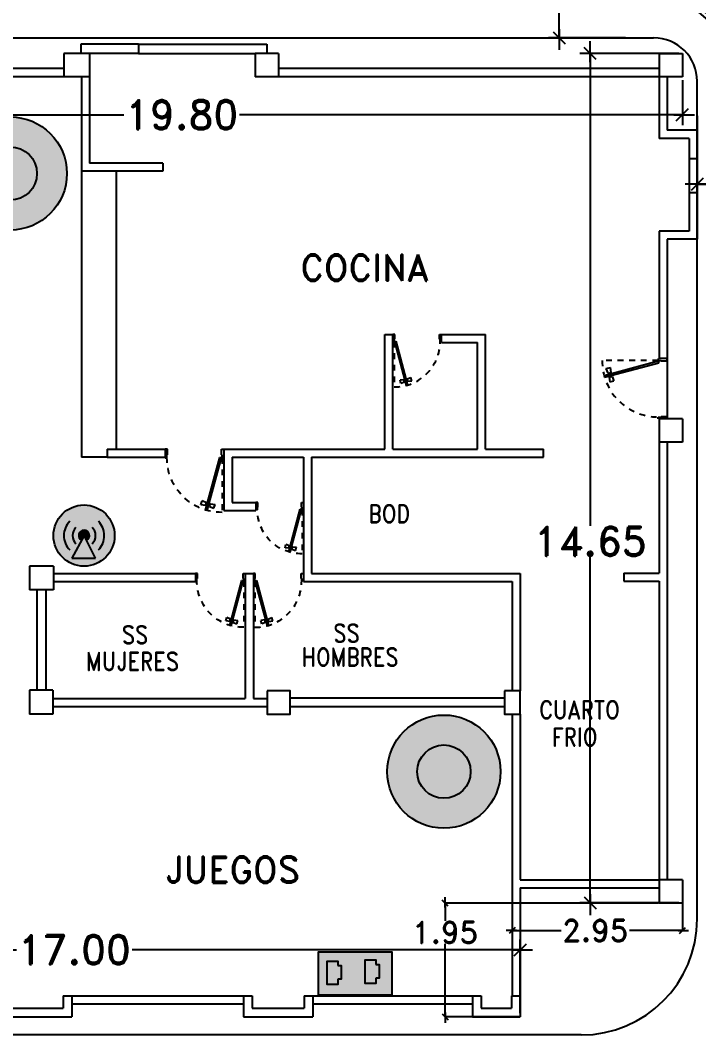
# Model space of a CAD drawing. Header units: millimetres. Extents: x 1590 to 1932, y -48 to 167.
# Drawn here: x 1705.44 to 1717.13, y -8.91 to 8.62 of the extents above; entities that cross this region are included whole.
import ezdxf

# ---------------------------------------------------------------- set-up
doc = ezdxf.new("R2010")
doc.units = ezdxf.units.MM
doc.header["$LTSCALE"] = 0.1
doc.header["$MEASUREMENT"] = 0
doc.header["$PDMODE"] = 35
doc.header["$PDSIZE"] = 0.75
doc.linetypes.add('HIDDEN2', pattern=[0.1875, 0.125, -0.0625])
doc.layers.get('0').update_dxf_attribs({"linetype": 'CONTINUOUS'})
doc.layers.get('DEFPOINTS').update_dxf_attribs({"linetype": 'CONTINUOUS'})
for name, color, linetype in [('ACCESSP02', 7, 'CONTINUOUS'), ('C-PRKG-CARS', 1, 'CONTINUOUS'), ('CALLES', 3, 'CONTINUOUS'), ('CAMARAS', 253, 'CONTINUOUS'), ('Eth2Salidas', 5, 'CONTINUOUS'), ('PARED', 4, 'CONTINUOUS'), ('TERRENO', 4, 'CONTINUOUS'), ('TEXT', 3, 'CONTINUOUS')]:
    doc.layers.add(name, color=color, linetype=linetype)
doc.styles.add('ROMAND', font='romand.shx')
doc.dimstyles.new('URBA', dxfattribs={"dimtxt": 20, "dimasz": 0.5, "dimexe": 1.25, "dimexo": 0.63, "dimgap": 0.63, "dimtad": 0, "dimtih": 1, "dimtoh": 1, "dimzin": 1, "dimdsep": 46, "dimtxsty": 'ROMAND', "dimcen": 2.5, "dimclrd": 1, "dimclre": 1, "dimclrt": 3, "dimadec": 0, "dimazin": 0, "dimtfac": 1, "dimtmove": 0, "dimatfit": 3, "dimfxl": 1, "dimtvp": 1, "dimtolj": 1, "dimtzin": 1, "dimarcsym": 0})

# ---------------------------------------------------------------- blocks, each defined once
blk = doc.blocks.new('02PCAR01')
at = {"color": 0, "linetype": 'ByBlock'}
for p, q in [((-138, 26.03), (-145, 26.03)), ((-112.52, 20.16), (-138, 26.03)), ((-136.91, 23.5), (-115.59, 19.26)), ((-122.94, 26.61), (-92.48, 26.84)), ((-109.29, 22.08), (-122.94, 26.61)), ((-89.35, 22.08), (-109.29, 22.08)), ((-89.35, 22.08), (-92.48, 26.84)), ((-90.39, 26.87), (-54.31, 27.32)), ((-87.23, 22.08), (-90.39, 26.87)), ((-67.5, 22.08), (-87.23, 22.08)), ((-54.31, 27.32), (-67.5, 22.08)), ((-48.33, 25.72), (-60.01, 22.2)), ((-6, 20.97), (-40, 15.97)), ((-112.51, -20.11), (-138, -25.97)), ((-136.91, -23.36), (-115.59, -19.12)), ((-6, -20.97), (-40, -15.97)), ((-138, -25.97), (-145, -25.97)), ((-109.29, -21.95), (-122.94, -26.47)), ((-122.94, -26.47), (-92.48, -26.7)), ((-89.35, -21.95), (-109.29, -21.95)), ((-89.35, -21.95), (-92.48, -26.7)), ((-87.23, -21.95), (-90.39, -26.73)), ((-90.39, -26.73), (-54.31, -27.18)), ((-67.5, -21.95), (-87.23, -21.95)), ((-54.31, -27.18), (-67.5, -21.95)), ((-48.33, -25.52), (-60.01, -22))]:
    blk.add_line(p, q, dxfattribs=at)
for centre, radius, start, end in [((-145.41, 25.94), 3.14, 92.11191, 173.48992), ((-77.24, -1914.33), 1944.6, 88.89024, 92.01225), ((-141.57, 24.61), 4.6, 94.39871, 147.52881), ((-30.02, -77.69), 108.31, 76.66075, 96.5655), ((-8.86, 25.33), 3.14, 17.81788, 78.39421), ((-5.75, 24.64), 3.14, 14.34517, 76.66075), ((110.89, 0.1), 260.73, 174.2342, 185.7658), ((111.89, 0.1), 258.76, 174.01419, 185.98581), ((-7.97, 0.1), 131.06, 169.68972, 190.31028), ((-59.14, 19.33), 3, 106.79837, 193.66308), ((-47.46, 22.85), 3, 31.14552, 106.79837), ((-87.12, 0.1), 48.72, 330.07742, 29.92258), ((-95.47, 0.91), 93.12, 343.03471, 15.81411), ((-111.75, 0.91), 111.76, 346.39761, 12.667), ((146.01, 0.1), 262.31, 175.79714, 184.20286), ((147.71, 0.1), 261.01, 175.59188, 184.44072), ((-142.7, 0.1), 82.75, 347.06832, 12.93168), ((-59.14, -19.13), 3, 166.33692, 253.20163), ((-145.41, -25.74), 3.14, 186.51008, 267.88809), ((-141.57, -24.41), 4.6, 212.47119, 265.60129), ((-47.46, -22.65), 3, 253.20163, 328.85448), ((-30.02, 77.89), 108.31, 263.4345, 283.11557), ((-9.37, -25.23), 3.14, 281.32486, 340.88258), ((-6.15, -24.54), 3.14, 283.11557, 344.59415), ((-77.24, 1914.53), 1944.6, 267.98775, 271.10976)]:
    blk.add_arc(centre, radius, start, end, dxfattribs=at)
blk = doc.blocks.new('UTP1$0$DIMBLOCK')
at = {"color": 1}
blk.add_line((-7.5, 0), (10.5, 0), dxfattribs=at)
at = {"color": 4}
blk.add_line((-5.25, -5.25), (5.25, 5.25), dxfattribs=at)
blk = doc.blocks.new('*D64')
at = {"color": 1, "linetype": 'Continuous', "lineweight": -2, "transparency": 16777216}
for p, q in [((1717.106, 6.97), (1717.106, 5.611)), ((1720.256, 6.97), (1720.256, 5.611)), ((1717.126, 5.791), (1717.887, 5.791)), ((1720.236, 5.791), (1719.474, 5.791))]:
    blk.add_line(p, q, dxfattribs=at)
at = {"layer": 'DEFPOINTS', "color": 0, "linetype": 'Continuous', "transparency": 16777216}
for p in [(1717.106, 7.033), (1720.256, 7.033), (1720.256, 5.791)]:
    blk.add_point(p, dxfattribs=at)
at = {"color": 1, "linetype": 'Continuous', "lineweight": -2, "transparency": 16777216, "xscale": 0.02, "yscale": 0.02, "zscale": 0.02, "rotation": 180}
blk.add_blockref('UTP1$0$DIMBLOCK', (1717.106, 5.791), dxfattribs=at)
at = {"color": 1, "linetype": 'Continuous', "lineweight": -2, "transparency": 16777216, "xscale": 0.02, "yscale": 0.02, "zscale": 0.02}
blk.add_blockref('UTP1$0$DIMBLOCK', (1720.256, 5.791), dxfattribs=at)
at = {"color": 3, "linetype": 'Continuous', "transparency": 16777216, "insert": (1718.681, 5.791), "char_height": 0.5, "attachment_point": 5, "style": 'ROMAND'}
blk.add_mtext('\\A1;3.15', dxfattribs=at)
blk = doc.blocks.new('*D242')
at = {"layer": 'CALLES', "color": 1, "linetype": 'Continuous', "transparency": 16777216}
for p, q in [((1715.871, 12.01), (1714.545, 12.01)), ((1714.725, 11.99), (1714.725, 10.794)), ((1714.725, 8.338), (1714.725, 10.254)), ((1715.871, 8.318), (1714.545, 8.318))]:
    blk.add_line(p, q, dxfattribs=at)
at = {"layer": 'DEFPOINTS', "color": 0, "linetype": 'Continuous', "transparency": 16777216}
for p in [(1715.933, 12.01), (1714.725, 8.318), (1715.933, 8.318)]:
    blk.add_point(p, dxfattribs=at)
at = {"layer": 'CALLES', "color": 1, "linetype": 'Continuous', "transparency": 16777216, "xscale": 0.02, "yscale": 0.02, "zscale": 0.02}
for p, rotation in [((1714.725, 12.01), 90), ((1714.725, 8.318), 270)]:
    blk.add_blockref('UTP1$0$DIMBLOCK', p, dxfattribs=dict(at, rotation=rotation))
at = {"layer": 'CALLES', "color": 3, "linetype": 'Continuous', "transparency": 16777216, "insert": (1714.725, 10.524), "char_height": 0.5, "attachment_point": 5, "style": 'ROMAND'}
blk.add_mtext('\\A1;3.70', dxfattribs=at)
blk = doc.blocks.new('P-GIRO-D')
at = {"color": 2}
for p, q in [((-0.281, 1.048), (-0.31, 1.041)), ((-0.31, 1.041), (-0.069, 0.142)), ((-0.281, 1.048), (-0.04, 0.15)), ((-0.31, 0.963), (-0.389, 0.952)), ((-0.389, 0.952), (-0.371, 0.884)), ((-0.297, 0.915), (-0.371, 0.884)), ((-0.31, 0.963), (-0.297, 0.915)), ((-0.288, 0.958), (-0.307, 0.953)), ((-0.28, 0.929), (-0.299, 0.924)), ((-0.239, 0.971), (-0.259, 0.966)), ((-0.232, 0.942), (-0.251, 0.937)), ((-0.242, 0.981), (-0.167, 1.011)), ((-0.242, 0.981), (-0.229, 0.933)), ((-0.229, 0.933), (-0.149, 0.944)), ((-0.167, 1.011), (-0.149, 0.944)), ((-1, 0.15), (-0.97, 0.15)), ((-0.96, 0), (-1, 0)), ((-0.97, 0.15), (-0.97, 0.1)), ((-0.97, 0.1), (-0.96, 0.1)), ((-0.96, 0.1), (-0.96, 0)), ((-0.04, 0.15), (-0.069, 0.142)), ((-0.04, 0.1), (-0.04, 0)), ((-0.03, 0.1), (-0.04, 0.1)), ((-0.04, 0), (0, 0)), ((-0.03, 0.15), (-0.03, 0.1)), ((0, 0.15), (-0.03, 0.15))]:
    blk.add_line(p, q, dxfattribs=at)
at = {"color": 1, "linetype": 'HIDDEN2'}
blk.add_line((-0.03, 0.15), (-0.03, 1.08), dxfattribs=at)
blk.add_arc((-0.04, 0.15), 0.93, 89.3839, 180, dxfattribs=at)
blk = doc.blocks.new('*D340')
at = {"color": 1, "linetype": 'Continuous', "transparency": 16777216}
for p, q in [((1697.066, 7.584), (1697.066, 6.81)), ((1716.851, 7.584), (1716.851, 6.81)), ((1697.086, 6.99), (1707.221, 6.99)), ((1716.831, 6.99), (1709.214, 6.99))]:
    blk.add_line(p, q, dxfattribs=at)
at = {"layer": 'DEFPOINTS', "color": 0, "linetype": 'Continuous', "transparency": 16777216}
for p in [(1697.066, 7.647), (1716.851, 7.647), (1716.851, 6.99)]:
    blk.add_point(p, dxfattribs=at)
at = {"color": 1, "linetype": 'Continuous', "transparency": 16777216, "xscale": 0.02, "yscale": 0.02, "zscale": 0.02, "rotation": 180}
blk.add_blockref('UTP1$0$DIMBLOCK', (1697.066, 6.99), dxfattribs=at)
at = {"color": 1, "linetype": 'Continuous', "transparency": 16777216, "xscale": 0.02, "yscale": 0.02, "zscale": 0.02}
blk.add_blockref('UTP1$0$DIMBLOCK', (1716.851, 6.99), dxfattribs=at)
at = {"color": 3, "linetype": 'Continuous', "transparency": 16777216, "insert": (1708.218, 6.99), "char_height": 0.5, "attachment_point": 5, "style": 'ROMAND'}
blk.add_mtext('\\A1;19.80', dxfattribs=at)
blk = doc.blocks.new('*D342')
at = {"color": 1, "linetype": 'Continuous', "transparency": 16777216}
for p, q in [((1716.788, 8.047), (1715.081, 8.047)), ((1715.261, 8.027), (1715.261, -0.099)), ((1715.261, -6.586), (1715.261, -0.639)), ((1716.788, -6.606), (1715.081, -6.606))]:
    blk.add_line(p, q, dxfattribs=at)
at = {"layer": 'DEFPOINTS', "color": 0, "linetype": 'Continuous', "transparency": 16777216}
for p in [(1716.851, 8.047), (1715.261, -6.606), (1716.851, -6.606)]:
    blk.add_point(p, dxfattribs=at)
at = {"color": 1, "linetype": 'Continuous', "transparency": 16777216, "xscale": 0.02, "yscale": 0.02, "zscale": 0.02}
for p, rotation in [((1715.261, 8.047), 90), ((1715.261, -6.606), 270)]:
    blk.add_blockref('UTP1$0$DIMBLOCK', p, dxfattribs=dict(at, rotation=rotation))
at = {"color": 3, "linetype": 'Continuous', "transparency": 16777216, "insert": (1715.261, -0.369), "char_height": 0.5, "attachment_point": 5, "style": 'ROMAND'}
blk.add_mtext('\\A1;14.65', dxfattribs=at)
blk = doc.blocks.new('*D343')
at = {"color": 1, "linetype": 'Continuous', "transparency": 16777216}
for p, q in [((1697.066, -8.556), (1697.066, -7.235)), ((1714.056, -8.511), (1714.056, -7.235)), ((1697.086, -7.415), (1705.37, -7.415)), ((1714.036, -7.415), (1707.362, -7.415))]:
    blk.add_line(p, q, dxfattribs=at)
at = {"layer": 'DEFPOINTS', "color": 0, "linetype": 'Continuous', "transparency": 16777216}
for p in [(1714.056, -7.415), (1714.056, -8.573), (1697.066, -8.618)]:
    blk.add_point(p, dxfattribs=at)
at = {"color": 1, "linetype": 'Continuous', "transparency": 16777216, "xscale": 0.02, "yscale": 0.02, "zscale": 0.02, "rotation": 180}
blk.add_blockref('UTP1$0$DIMBLOCK', (1697.066, -7.415), dxfattribs=at)
at = {"color": 1, "linetype": 'Continuous', "transparency": 16777216, "xscale": 0.02, "yscale": 0.02, "zscale": 0.02}
blk.add_blockref('UTP1$0$DIMBLOCK', (1714.056, -7.415), dxfattribs=at)
at = {"color": 3, "linetype": 'Continuous', "transparency": 16777216, "insert": (1706.366, -7.415), "char_height": 0.5, "attachment_point": 5, "style": 'ROMAND'}
blk.add_mtext('\\A1;17.00', dxfattribs=at)
blk = doc.blocks.new('*D344')
at = {"layer": 'CALLES', "color": 1, "linetype": 'Continuous', "transparency": 16777216}
for p, q in [((1713.916, -6.216), (1713.916, -7.093)), ((1716.851, -6.216), (1716.851, -7.093)), ((1713.926, -7.083), (1714.758, -7.083)), ((1716.841, -7.083), (1715.939, -7.083))]:
    blk.add_line(p, q, dxfattribs=at)
at = {"layer": 'DEFPOINTS', "color": 0, "linetype": 'Continuous', "transparency": 16777216}
for p in [(1713.916, -6.206), (1716.851, -6.206), (1713.916, -7.083)]:
    blk.add_point(p, dxfattribs=at)
at = {"layer": 'CALLES', "color": 1, "linetype": 'Continuous', "transparency": 16777216, "xscale": 0.01, "yscale": 0.01, "zscale": 0.01, "rotation": 180}
blk.add_blockref('UTP1$0$DIMBLOCK', (1713.916, -7.083), dxfattribs=at)
at = {"layer": 'CALLES', "color": 1, "linetype": 'Continuous', "transparency": 16777216, "xscale": 0.01, "yscale": 0.01, "zscale": 0.01}
blk.add_blockref('UTP1$0$DIMBLOCK', (1716.851, -7.083), dxfattribs=at)
at = {"layer": 'CALLES', "color": 2, "linetype": 'Continuous', "transparency": 16777216, "insert": (1715.349, -7.083), "char_height": 0.375, "attachment_point": 5, "style": 'ROMAND'}
blk.add_mtext('\\A1;2.95', dxfattribs=at)
blk = doc.blocks.new('*D345')
at = {"layer": 'CALLES', "color": 1, "linetype": 'Continuous', "transparency": 16777216}
for p, q in [((1716.441, -6.611), (1712.75, -6.611)), ((1712.76, -6.621), (1712.76, -6.918)), ((1712.76, -8.563), (1712.76, -7.313)), ((1714.046, -8.573), (1712.75, -8.573))]:
    blk.add_line(p, q, dxfattribs=at)
at = {"layer": 'DEFPOINTS', "color": 0, "linetype": 'Continuous', "transparency": 16777216}
for p in [(1716.451, -6.611), (1712.76, -8.573), (1714.056, -8.573)]:
    blk.add_point(p, dxfattribs=at)
at = {"layer": 'CALLES', "color": 1, "linetype": 'Continuous', "transparency": 16777216, "xscale": 0.01, "yscale": 0.01, "zscale": 0.01}
for p, rotation in [((1712.76, -6.611), 90), ((1712.76, -8.573), 270)]:
    blk.add_blockref('UTP1$0$DIMBLOCK', p, dxfattribs=dict(at, rotation=rotation))
at = {"layer": 'CALLES', "color": 2, "linetype": 'Continuous', "transparency": 16777216, "insert": (1712.76, -7.116), "char_height": 0.375, "attachment_point": 5, "style": 'ROMAND'}
blk.add_mtext('\\A1;1.95', dxfattribs=at)
blk = doc.blocks.new('dosSALIDAS')
at = {"layer": 'Eth2Salidas', "linetype": 'Continuous'}
h = blk.add_hatch(color=0, dxfattribs=at)
h.dxf.hatch_style = 1
h.paths.add_polyline_path([(0.3251, 0), (0, 0), (0, -0.5502), (0.3251, -0.5502)])
h.paths.add_polyline_path([(0.1197, -0.1706), (0.1197, -0.1458), (0.079, -0.1458), (0.079, -0.0653), (0.2552, -0.0653), (0.2552, -0.1458), (0.2216, -0.1458), (0.2216, -0.1706)], flags=16)
h.paths.add_polyline_path([(0.2637, -0.3509), (0.2637, -0.4314), (0.23, -0.4314), (0.23, -0.4562), (0.1282, -0.4562), (0.1282, -0.4314), (0.0874, -0.4314), (0.0874, -0.3509)], flags=16)
h = blk.add_hatch(color=256, dxfattribs=at)
h.dxf.hatch_style = 1
h.paths.add_polyline_path([(0.2216, -0.1706), (0.2216, -0.1458), (0.2552, -0.1458), (0.2552, -0.0653), (0.079, -0.0653), (0.079, -0.1458), (0.1197, -0.1458), (0.1197, -0.1706)])
h = blk.add_hatch(color=256, dxfattribs=at)
h.dxf.hatch_style = 1
h.paths.add_polyline_path([(0.23, -0.4562), (0.23, -0.4314), (0.2637, -0.4314), (0.2637, -0.3509), (0.0874, -0.3509), (0.0874, -0.4314), (0.1282, -0.4314), (0.1282, -0.4562)])
at = {"layer": 'Eth2Salidas', "color": 18, "linetype": 'Continuous', "true_color": 0x000000}
blk.add_lwpolyline([(0, 0), (0.3251, 0), (0.3251, -0.5502), (0, -0.5502)], close=True, dxfattribs=at)
for points in [[(0.1197, -0.1458), (0.079, -0.1458), (0.079, -0.0653), (0.2552, -0.0653), (0.2552, -0.1458), (0.2216, -0.1458)], [(0.2216, -0.1458), (0.2216, -0.1706), (0.1197, -0.1706), (0.1197, -0.1458)], [(0.1282, -0.4314), (0.0874, -0.4314), (0.0874, -0.3509), (0.2637, -0.3509), (0.2637, -0.4314), (0.23, -0.4314)], [(0.23, -0.4314), (0.23, -0.4562), (0.1282, -0.4562), (0.1282, -0.4314)]]:
    blk.add_lwpolyline(points, dxfattribs=at)
blk = doc.blocks.new('cams')
at = {"layer": 'CAMARAS', "linetype": 'Continuous', "true_color": 0xffffff}
h = blk.add_hatch(color=7, dxfattribs=at)
h.dxf.hatch_style = 1
h.paths.add_polyline_path([(-0.977, 0, 1), (0.977, 0, 1)])
h.paths.add_polyline_path([(0.46, 0, -1), (-0.46, 0, -1)], flags=16)
at = {"layer": 'CAMARAS', "linetype": 'Continuous', "true_color": 0x939598}
h = blk.add_hatch(color=252, dxfattribs=at)
h.dxf.hatch_style = 1
h.paths.add_polyline_path([(-0.46, 0, 1), (0.46, 0, 1)])
at = {"layer": 'CAMARAS', "color": 0, "linetype": 'Continuous'}
for radius in [0.977, 0.977, 0.977, 0.46]:
    blk.add_circle((0, 0), radius, dxfattribs=at)
blk = doc.blocks.new('PuntoAcceso02')
at = {"layer": 'ACCESSP02', "linetype": 'Continuous'}
h = blk.add_hatch(color=256, dxfattribs=at)
h.set_gradient(color1=(237, 31, 36), color2=(247, 171, 174))
h.paths.add_polyline_path([(-0.528, 0, 1), (0.528, 0, 1)])
h.paths.add_polyline_path([(0.042, -0.082), (0.2, -0.388), (-0.209, -0.39), (-0.043, -0.081, -4.049664)], flags=16)
h = blk.add_hatch(color=256, dxfattribs=at)
h.set_gradient(color1=(247, 171, 174), color2=(247, 171, 174))
h.paths.add_polyline_path([(-0.209, -0.39), (0.2, -0.388), (0, 0)])
h = blk.add_hatch(color=256, dxfattribs=at)
h.set_gradient(color1=(153, 27, 30), color2=(237, 31, 36))
h.paths.add_polyline_path([(0, 0), (0.042, -0.082, 4.049664), (-0.043, -0.081)])
at = {"layer": 'ACCESSP02', "color": 18, "linetype": 'Continuous', "true_color": 0x000000}
for p, q in [((0, 0), (-0.209, -0.39)), ((0.2, -0.388), (0, 0)), ((-0.209, -0.39), (0.2, -0.388))]:
    blk.add_line(p, q, dxfattribs=at)
blk.add_circle((0, 0), 0.528, dxfattribs=at)
for radius, start, end in [(0.349, 134.9548, 225.0265), (0.349, 314.9548, 45.0265), (0.199, 134.9548, 225.0265), (0.092, 297.3127, 241.8295), (0.199, 314.9548, 45.0265)]:
    blk.add_arc((0, 0), radius, start, end, dxfattribs=at)

msp = doc.modelspace()

# ---------------------------------------------------------------- linework, layer by layer
at = {"color": 4}
for p, q in [((1707.4705, 8.2067), (1706.4805, 8.2067)), ((1706.4805, 8.2067), (1706.4805, 8.0467)), ((1707.4705, 8.2067), (1707.4705, 8.0467)), ((1707.4705, 8.0467), (1706.6305, 8.0467)), ((1706.1855, 7.7867), (1702.0955, 7.7867)), ((1716.4505, 7.7867), (1709.8855, 7.7867)), ((1706.1855, 7.6467), (1702.0955, 7.6467)), ((1706.4905, 7.6467), (1706.4905, 6.0167)), ((1706.6305, 7.6467), (1706.6305, 6.1567)), ((1716.4505, 7.6467), (1709.8855, 7.6467)), ((1716.4505, 7.6467), (1716.4505, 6.5817)), ((1716.5905, 7.6467), (1716.5905, 6.7217)), ((1717.1055, 6.7217), (1716.5905, 6.7217)), ((1717.1055, 6.7217), (1717.1055, 6.2317)), ((1716.9655, 6.5817), (1716.4505, 6.5817)), ((1716.9655, 6.5817), (1716.9655, 6.2317)), ((1707.8905, 6.1567), (1706.6305, 6.1567)), ((1707.8905, 6.1567), (1707.8905, 6.0167)), ((1717.1055, 6.2317), (1716.9655, 6.2317)), ((1707.8905, 6.0167), (1706.4905, 6.0167)), ((1716.9655, 5.6442), (1716.9655, 4.9842)), ((1717.1055, 5.6442), (1716.9655, 5.6442)), ((1717.1055, 5.6442), (1717.1055, 4.8442)), ((1716.9655, 4.9842), (1716.4505, 4.9842)), ((1716.4505, 4.9842), (1716.4505, 2.7842)), ((1717.1055, 4.8442), (1716.5905, 4.8442)), ((1716.5905, 4.8442), (1716.5905, 2.7842)), ((1711.718, 3.2017), (1711.858, 3.2017)), ((1711.718, 1.2217), (1711.718, 3.2017)), ((1711.858, 1.2217), (1711.858, 3.2017)), ((1712.698, 3.2017), (1713.458, 3.2017)), ((1712.698, 3.0617), (1712.698, 3.2017)), ((1713.458, 1.2217), (1713.458, 3.2017)), ((1712.698, 3.0617), (1713.318, 3.0617)), ((1713.318, 1.2217), (1713.318, 3.0617)), ((1716.5905, 2.7842), (1716.4505, 2.7842)), ((1716.4505, 1.3442), (1716.4505, -0.9158)), ((1716.5905, 1.3442), (1716.5905, -6.2058)), ((1706.933, 1.2217), (1707.933, 1.2217)), ((1706.933, 1.2217), (1706.933, 1.0817)), ((1706.933, 1.0817), (1707.933, 1.0817)), ((1707.933, 1.2217), (1707.933, 1.0817)), ((1708.943, 1.2217), (1708.943, 0.1617)), ((1708.943, 1.2217), (1711.718, 1.2217)), ((1709.088, 1.0817), (1709.088, 0.3017)), ((1709.088, 1.0817), (1710.318, 1.0817)), ((1710.318, 1.0817), (1710.318, -1.0633)), ((1710.458, 1.0817), (1710.458, -0.9233)), ((1710.458, 1.0817), (1714.458, 1.0817)), ((1711.858, 1.2217), (1713.318, 1.2217)), ((1713.458, 1.2217), (1714.458, 1.2217)), ((1714.458, 1.0817), (1714.458, 1.2217)), ((1709.088, 0.3017), (1709.498, 0.3017)), ((1709.498, 0.3017), (1709.498, 0.1617)), ((1708.943, 0.1617), (1709.498, 0.1617)), ((1706.0055, -0.9233), (1708.453, -0.9233)), ((1708.453, -0.9233), (1708.453, -1.0633)), ((1709.313, -0.9233), (1709.453, -0.9233)), ((1709.313, -0.9233), (1709.313, -3.0783)), ((1709.453, -0.9233), (1709.453, -3.0783)), ((1710.458, -0.9233), (1714.0555, -0.9233)), ((1714.0555, -0.9233), (1714.0555, -2.9483)), ((1715.843, -0.9158), (1716.4505, -0.9158)), ((1715.843, -0.9158), (1715.843, -1.0558)), ((1705.7255, -2.9383), (1705.7255, -1.2083)), ((1705.8755, -1.2083), (1705.8755, -2.9383)), ((1706.0055, -1.0633), (1708.453, -1.0633)), ((1710.318, -1.0633), (1713.9155, -1.0633)), ((1713.9155, -1.0633), (1713.9155, -2.9483)), ((1715.843, -1.0558), (1716.4505, -1.0558)), ((1716.4505, -1.0558), (1716.4505, -6.2058)), ((1705.9955, -3.0783), (1709.313, -3.0783)), ((1709.453, -3.0783), (1709.6905, -3.0783)), ((1710.0905, -3.0683), (1713.7855, -3.0683)), ((1705.9955, -3.2183), (1709.6905, -3.2183)), ((1710.0905, -3.2183), (1713.7855, -3.2183)), ((1713.9155, -3.3483), (1713.9155, -8.2083)), ((1714.0555, -3.3483), (1714.0555, -6.2058)), ((1714.0555, -6.2058), (1716.4505, -6.2058)), ((1714.0555, -6.3458), (1714.0555, -8.2083)), ((1714.0555, -6.3458), (1716.4505, -6.3458)), ((1706.3255, -8.2083), (1709.2805, -8.2083)), ((1710.4805, -8.2083), (1713.2305, -8.2083)), ((1706.3255, -8.3483), (1709.2805, -8.3483)), ((1710.4805, -8.3483), (1713.2305, -8.3483))]:
    msp.add_line(p, q, dxfattribs=at)
at = {"color": 3}
for p, q in [((1707.4705, 8.2067), (1709.6855, 8.2067)), ((1709.6855, 8.2067), (1709.6855, 8.0467)), ((1707.4705, 8.0467), (1709.4855, 8.0467)), ((1716.9655, 6.2317), (1716.9655, 5.6442)), ((1717.1055, 6.2317), (1717.1055, 5.6442))]:
    msp.add_line(p, q, dxfattribs=at)
at = {"color": 6}
for p, q in [((1706.6305, 8.0467), (1706.1855, 8.0467)), ((1706.1855, 8.0467), (1706.1855, 7.6467)), ((1706.6305, 8.0467), (1706.6305, 7.6467)), ((1709.4855, 8.0467), (1709.4855, 7.6467)), ((1709.8855, 8.0467), (1709.4855, 8.0467)), ((1709.8855, 8.0467), (1709.8855, 7.6467)), ((1716.4505, 8.0467), (1716.8505, 8.0467)), ((1716.4505, 8.0467), (1716.4505, 7.6467)), ((1716.8505, 8.0467), (1716.8505, 7.6467)), ((1706.6305, 7.6467), (1706.1855, 7.6467)), ((1709.8855, 7.6467), (1709.4855, 7.6467)), ((1716.8505, 7.6467), (1716.4505, 7.6467)), ((1716.4505, 1.7442), (1716.4505, 1.3442)), ((1716.8505, 1.7442), (1716.4505, 1.7442)), ((1716.8505, 1.7442), (1716.8505, 1.3442)), ((1716.8505, 1.3442), (1716.4505, 1.3442)), ((1705.5955, -0.7983), (1705.5955, -1.2083)), ((1706.0055, -0.7983), (1705.5955, -0.7983)), ((1706.0055, -0.7983), (1706.0055, -1.2083)), ((1706.0055, -1.2083), (1705.5955, -1.2083)), ((1705.9955, -2.9383), (1705.5955, -2.9383)), ((1705.5955, -2.9383), (1705.5955, -3.3483)), ((1705.9955, -2.9383), (1705.9955, -3.3483)), ((1705.9955, -3.3483), (1705.5955, -3.3483)), ((1716.4505, -6.2058), (1716.4505, -6.6108)), ((1716.8505, -6.2058), (1716.4505, -6.2058)), ((1716.8505, -6.2058), (1716.8505, -6.6108)), ((1716.8505, -6.6108), (1716.4505, -6.6108)), ((1706.1755, -8.2083), (1706.3255, -8.2083)), ((1706.1755, -8.2083), (1706.1755, -8.4233)), ((1706.3255, -8.2083), (1706.3255, -8.5733)), ((1709.2805, -8.2083), (1709.4305, -8.2083)), ((1709.2805, -8.2083), (1709.2805, -8.5733)), ((1709.4305, -8.2083), (1709.4305, -8.4233)), ((1710.3305, -8.2083), (1710.3305, -8.4233)), ((1710.3305, -8.2083), (1710.4805, -8.2083)), ((1710.4805, -8.2083), (1710.4805, -8.5733)), ((1713.2305, -8.2083), (1713.3805, -8.2083)), ((1713.2305, -8.2083), (1713.2305, -8.5733)), ((1713.3805, -8.2083), (1713.3805, -8.4233)), ((1713.9055, -8.2083), (1713.9055, -8.4233)), ((1713.9055, -8.2083), (1714.0555, -8.2083)), ((1714.0555, -8.2083), (1714.0555, -8.5733)), ((1705.1255, -8.5733), (1706.3255, -8.5733)), ((1705.2755, -8.4233), (1706.1755, -8.4233)), ((1709.2805, -8.5733), (1710.4805, -8.5733)), ((1709.4305, -8.4233), (1710.3305, -8.4233)), ((1713.2305, -8.5733), (1714.0555, -8.5733)), ((1713.3805, -8.4233), (1713.9055, -8.4233))]:
    msp.add_line(p, q, dxfattribs=at)
at = {"color": 2, "linetype": 'Continuous'}
for p, q in [((1706.4905, 6.0167), (1706.4905, 1.0817)), ((1707.0905, 6.0167), (1707.0905, 1.2217)), ((1716.5905, 2.7842), (1716.5905, 1.7442)), ((1706.933, 1.0817), (1706.4905, 1.0817))]:
    msp.add_line(p, q, dxfattribs=at)
at = {"color": 6}
for points in [[(1709.6905, -2.9483), (1709.6905, -3.3483), (1710.0905, -3.3483), (1710.0905, -2.9483)], [(1713.7855, -2.9483), (1713.7855, -3.3483), (1714.0555, -3.3483), (1714.0555, -2.9483)]]:
    msp.add_lwpolyline(points, close=True, dxfattribs=at)
at = {"layer": 'PARED', "color": 3}
for p, q in [((1697.5805, 8.3176), (1716.3555, 8.3176)), ((1717.1055, -6.8842), (1717.1055, 7.5676)), ((1715.1055, -8.8842), (1697.5805, -8.8842))]:
    msp.add_line(p, q, dxfattribs=at)
msp.add_arc((1716.3555, 7.5676), 0.75, 0, 90, dxfattribs=at)
at = {"layer": 'TERRENO', "color": 3, "linetype": 'Continuous'}
msp.add_arc((1715.1055, -6.8842), 2, 270, 0, dxfattribs=at)

# ---------------------------------------------------------------- block references
at = {"layer": 'ACCESSP02', "linetype": 'Continuous'}
msp.add_blockref('PuntoAcceso02', (1706.5338, -0.27), dxfattribs=at)
at = {"layer": 'C-PRKG-CARS', "xscale": 0.02539999999999054, "yscale": 0.02539999999999054, "zscale": 0.02539999999999054}
for p, rotation in [((1716.507, 10.2825), 139.8840460880347), ((1719.553, -8.5062), 43.22944015651515)]:
    msp.add_blockref('02PCAR01', p, dxfattribs=dict(at, rotation=rotation))
at = {"layer": 'CAMARAS', "color": 0, "linetype": 'Continuous'}
for p in [(1705.2615, 5.9763), (1712.7384, -4.3422)]:
    msp.add_blockref('cams', p, dxfattribs=at)
at = {"layer": 'Eth2Salidas', "color": 0, "linetype": 'Continuous', "xscale": 2.294213201718801, "yscale": 2.294213201718801, "zscale": 2.294213201718801, "rotation": 90}
msp.add_blockref('dosSALIDAS', (1710.576, -8.1964), dxfattribs=at)
at = {"layer": 'PARED'}
for p, xscale, yscale, rotation in [((1711.858, 3.2017), 0.84, 0.84, 180), ((1716.5905, 2.7842), 1.04, 1.04, 90), ((1708.943, 1.2217), -1.01, 1.01, 180), ((1710.318, 0.3017), -0.82, 0.82, 180), ((1709.313, -0.9233), -0.86, 0.86, 180), ((1709.453, -0.9233), 0.86, 0.86, 180)]:
    msp.add_blockref('P-GIRO-D', p, dxfattribs=dict(at, xscale=xscale, yscale=yscale, rotation=rotation))

# ---------------------------------------------------------------- texts
at = {"layer": 'TEXT', "style": 'ROMAND'}
for s, p in [('COCINA', (1710.2657, 4.1268)), ('JUEGOS', (1707.9244, -6.2582))]:
    msp.add_text(s, height=0.45, dxfattribs=at).set_placement(p)
at = {"layer": 'TEXT', "color": 2, "style": 'ROMAND', "width": 0.85}
for s, p in [('BOD', (1711.4419, -0.0503)), ('SS', (1707.1859, -2.1373)), ('SS', (1710.8327, -2.1091)), ('HOMBRES', (1710.2846, -2.5212)), ('MUJERES', (1706.5663, -2.5953)), ('CUARTO', (1714.3805, -3.4315)), ('FRIO', (1714.5997, -3.9031))]:
    msp.add_text(s, height=0.3125, dxfattribs=at).set_placement(p)

# ---------------------------------------------------------------- dimensions: what is measured, and where the dimension line sits
at = {"color": 6, "linetype": 'Continuous'}
dim = msp.add_linear_dim(base=(1715.2607, -6.6058), p1=(1716.8505, 8.0467), p2=(1716.8505, -6.6058), angle=90, dimstyle='URBA', override={"dimtxt": 0.5, "dimasz": 0.02, "dimexe": 0.18, "dimexo": 0.0625, "dimgap": 0.02, "dimzin": 0, "dimblk1": 'UTP1$0$DIMBLOCK', "dimblk2": 'UTP1$0$DIMBLOCK', "dimsah": 1, "dimcen": 0.09, "dimtdec": 4, "dimtofl": 0, "dimtvp": 0, "dimtzin": 0}, dxfattribs=at)
dim.commit()
dim.dimension.update_dxf_attribs({"geometry": '*D342', "text_midpoint": (1715.2607, -0.3687), "dimtype": 160})
for base, p1, p2, text, picture, middle in [((1716.8505, 6.9897), (1697.0655, 7.6467), (1716.8505, 7.6467), '19.80', '*D340', (1708.2176, 6.9897)), ((1714.0555, -7.4149), (1697.0655, -8.6183), (1714.0555, -8.5733), '17.00', '*D343', (1706.3662, -7.4149))]:
    dim = msp.add_linear_dim(base=base, p1=p1, p2=p2, text=text, dimstyle='URBA', override={"dimtxt": 0.5, "dimasz": 0.02, "dimexe": 0.18, "dimexo": 0.0625, "dimgap": 0.02, "dimzin": 0, "dimblk1": 'UTP1$0$DIMBLOCK', "dimblk2": 'UTP1$0$DIMBLOCK', "dimsah": 1, "dimcen": 0.09, "dimtdec": 4, "dimtofl": 0, "dimtvp": 0, "dimtzin": 0}, dxfattribs=at)
    dim.commit()
    dim.dimension.update_dxf_attribs({"geometry": picture, "text_midpoint": middle, "dimtype": 160})
at = {"color": 3, "linetype": 'Continuous'}
dim = msp.add_linear_dim(base=(1720.2555, 5.7908), p1=(1717.1055, 7.0328), p2=(1720.2555, 7.0328), dimstyle='URBA', override={"dimtxt": 0.5, "dimasz": 0.02, "dimexe": 0.18, "dimexo": 0.0625, "dimgap": 0.02, "dimzin": 0, "dimblk1": 'UTP1$0$DIMBLOCK', "dimblk2": 'UTP1$0$DIMBLOCK', "dimsah": 1, "dimcen": 0.09, "dimtdec": 4, "dimtofl": 0, "dimtvp": 0, "dimtzin": 0}, dxfattribs=at)
dim.commit()
dim.dimension.update_dxf_attribs({"geometry": '*D64', "text_midpoint": (1718.6805, 5.7908)})
at = {"layer": 'CALLES', "color": 2, "linetype": 'Continuous'}
dim = msp.add_linear_dim(base=(1714.7254, 8.3176), p1=(1715.9331, 12.0102), p2=(1715.9331, 8.3176), angle=90, text='3.70', dimstyle='URBA', override={"dimtxt": 0.5, "dimasz": 0.02, "dimexe": 0.18, "dimexo": 0.0625, "dimgap": 0.02, "dimzin": 0, "dimblk1": 'UTP1$0$DIMBLOCK', "dimblk2": 'UTP1$0$DIMBLOCK', "dimsah": 1, "dimcen": 0.09, "dimtdec": 4, "dimtofl": 0, "dimtvp": 0, "dimtzin": 0}, dxfattribs=at)
dim.commit()
dim.dimension.update_dxf_attribs({"geometry": '*D242', "text_midpoint": (1714.7254, 10.524), "dimtype": 160})
at = {"layer": 'CALLES', "color": 6, "linetype": 'Continuous'}
dim = msp.add_linear_dim(base=(1713.9155, -7.0834), p1=(1716.8505, -6.2058), p2=(1713.9155, -6.2058), text='2.95', dimstyle='URBA', override={"dimtxt": 0.375, "dimasz": 0.01, "dimexe": 0.01, "dimexo": 0.01, "dimgap": 0.01, "dimzin": 0, "dimblk1": 'UTP1$0$DIMBLOCK', "dimblk2": 'UTP1$0$DIMBLOCK', "dimsah": 1, "dimcen": 0.09, "dimclrt": 2, "dimtdec": 4, "dimtofl": 0, "dimtvp": 0, "dimtzin": 0}, dxfattribs=at)
dim.commit()
dim.dimension.update_dxf_attribs({"geometry": '*D344', "text_midpoint": (1715.3487, -7.0834), "dimtype": 160})
dim = msp.add_linear_dim(base=(1712.7603, -8.5733), p1=(1716.4505, -6.6108), p2=(1714.0555, -8.5733), angle=90, text='1.95', dimstyle='URBA', override={"dimtxt": 0.375, "dimasz": 0.01, "dimexe": 0.01, "dimexo": 0.01, "dimgap": 0.01, "dimzin": 0, "dimblk1": 'UTP1$0$DIMBLOCK', "dimblk2": 'UTP1$0$DIMBLOCK', "dimsah": 1, "dimcen": 0.09, "dimclrt": 2, "dimtdec": 4, "dimtofl": 0, "dimtvp": 0, "dimtzin": 0}, dxfattribs=at)
dim.commit()
dim.dimension.update_dxf_attribs({"geometry": '*D345', "text_midpoint": (1712.7603, -7.1159), "dimtype": 160})

doc.saveas('drawing.dxf')
